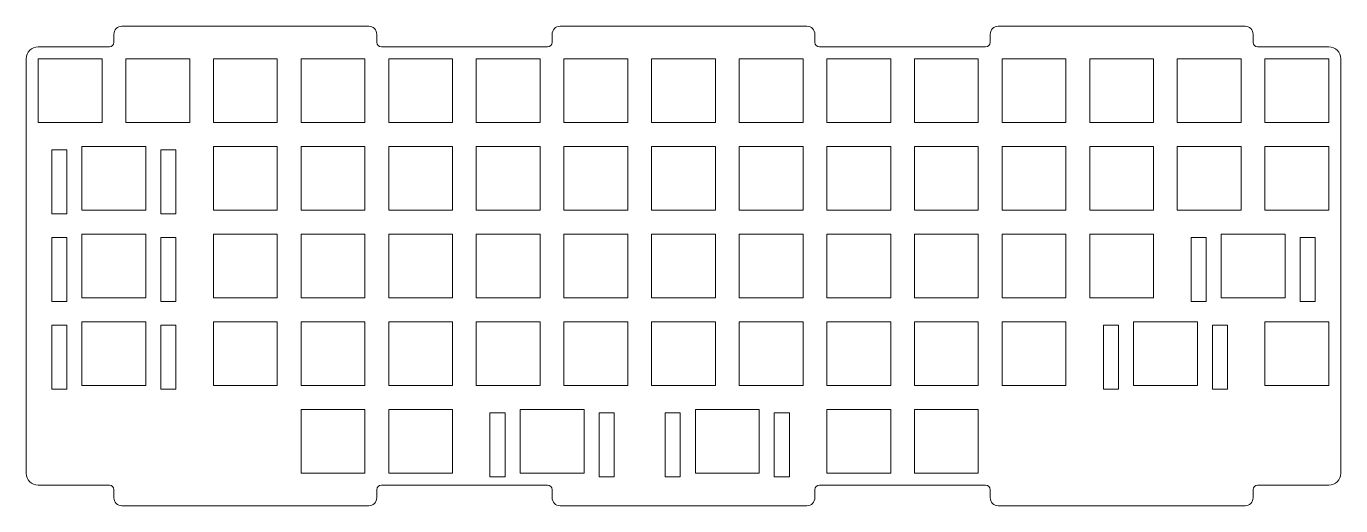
# Model space of a CAD drawing. Header units: millimetres. Extents: x 32 to 320, y -178 to -72.
import ezdxf

# ---------------------------------------------------------------- set-up
doc = ezdxf.new("R2010")
doc.units = ezdxf.units.MM
doc.header["$MEASUREMENT"] = 0
doc.layers.add('_U+30EC_U+30A4_U+30E4_U+30FC 1', color=7, linetype='Continuous')

msp = doc.modelspace()

# ---------------------------------------------------------------- linework, layer by layer
at = {"layer": '_U+30EC_U+30A4_U+30E4_U+30FC 1', "color": 250, "lineweight": 9, "true_color": 0x221814}
for points in [[(35.1, -79.6), (35.1, -93.6), (49.1, -93.6), (49.1, -79.6), (35.1, -79.6)], [(54.3, -79.6), (54.3, -93.6), (68.3, -93.6), (68.3, -79.6), (54.3, -79.6)], [(73.5, -79.6), (73.5, -93.6), (87.5, -93.6), (87.5, -79.6), (73.5, -79.6)], [(92.7, -79.6), (92.7, -93.6), (106.7, -93.6), (106.7, -79.6), (92.7, -79.6)], [(111.9, -79.6), (111.9, -93.6), (125.9, -93.6), (125.9, -79.6), (111.9, -79.6)], [(131.1, -79.6), (131.1, -93.6), (145.1, -93.6), (145.1, -79.6), (131.1, -79.6)], [(150.3, -79.6), (150.3, -93.6), (164.3, -93.6), (164.3, -79.6), (150.3, -79.6)], [(169.5, -79.6), (169.5, -93.6), (183.5, -93.6), (183.5, -79.6), (169.5, -79.6)], [(188.7, -79.6), (188.7, -93.6), (202.7, -93.6), (202.7, -79.6), (188.7, -79.6)], [(207.9, -79.6), (207.9, -93.6), (221.9, -93.6), (221.9, -79.6), (207.9, -79.6)], [(227.1, -79.6), (227.1, -93.6), (241.1, -93.6), (241.1, -79.6), (227.1, -79.6)], [(246.3, -79.6), (246.3, -93.6), (260.3, -93.6), (260.3, -79.6), (246.3, -79.6)], [(265.5, -79.6), (265.5, -93.6), (279.5, -93.6), (279.5, -79.6), (265.5, -79.6)], [(284.7, -79.6), (284.7, -93.6), (298.7, -93.6), (298.7, -79.6), (284.7, -79.6)], [(303.9, -79.6), (303.9, -93.6), (317.9, -93.6), (317.9, -79.6), (303.9, -79.6)], [(41.4, -113.55), (38.1, -113.55), (38.1, -99.55), (41.4, -99.55), (41.4, -113.55)], [(44.7, -98.8), (44.7, -112.8), (58.7, -112.8), (58.7, -98.8), (44.7, -98.8)], [(65.3, -113.55), (62, -113.55), (62, -99.55), (65.3, -99.55), (65.3, -113.55)], [(73.5, -98.8), (73.5, -112.8), (87.5, -112.8), (87.5, -98.8), (73.5, -98.8)], [(92.7, -98.8), (92.7, -112.8), (106.7, -112.8), (106.7, -98.8), (92.7, -98.8)], [(111.9, -98.8), (111.9, -112.8), (125.9, -112.8), (125.9, -98.8), (111.9, -98.8)], [(131.1, -98.8), (131.1, -112.8), (145.1, -112.8), (145.1, -98.8), (131.1, -98.8)], [(150.3, -98.8), (150.3, -112.8), (164.3, -112.8), (164.3, -98.8), (150.3, -98.8)], [(169.5, -98.8), (169.5, -112.8), (183.5, -112.8), (183.5, -98.8), (169.5, -98.8)], [(188.7, -98.8), (188.7, -112.8), (202.7, -112.8), (202.7, -98.8), (188.7, -98.8)], [(207.9, -98.8), (207.9, -112.8), (221.9, -112.8), (221.9, -98.8), (207.9, -98.8)], [(227.1, -98.8), (227.1, -112.8), (241.1, -112.8), (241.1, -98.8), (227.1, -98.8)], [(246.3, -98.8), (246.3, -112.8), (260.3, -112.8), (260.3, -98.8), (246.3, -98.8)], [(265.5, -98.8), (265.5, -112.8), (279.5, -112.8), (279.5, -98.8), (265.5, -98.8)], [(284.7, -98.8), (284.7, -112.8), (298.7, -112.8), (298.7, -98.8), (284.7, -98.8)], [(303.9, -98.8), (303.9, -112.8), (317.9, -112.8), (317.9, -98.8), (303.9, -98.8)], [(44.7, -118), (44.7, -132), (58.7, -132), (58.7, -118), (44.7, -118)], [(73.5, -118), (73.5, -132), (87.5, -132), (87.5, -118), (73.5, -118)], [(92.7, -118), (92.7, -132), (106.7, -132), (106.7, -118), (92.7, -118)], [(111.9, -118), (111.9, -132), (125.9, -132), (125.9, -118), (111.9, -118)], [(131.1, -118), (131.1, -132), (145.1, -132), (145.1, -118), (131.1, -118)], [(150.3, -118), (150.3, -132), (164.3, -132), (164.3, -118), (150.3, -118)], [(169.5, -118), (169.5, -132), (183.5, -132), (183.5, -118), (169.5, -118)], [(188.7, -118), (188.7, -132), (202.7, -132), (202.7, -118), (188.7, -118)], [(207.9, -118), (207.9, -132), (221.9, -132), (221.9, -118), (207.9, -118)], [(227.1, -118), (227.1, -132), (241.1, -132), (241.1, -118), (227.1, -118)], [(246.3, -118), (246.3, -132), (260.3, -132), (260.3, -118), (246.3, -118)], [(265.5, -118), (265.5, -132), (279.5, -132), (279.5, -118), (265.5, -118)], [(294.3, -118), (294.3, -132), (308.3, -132), (308.3, -118), (294.3, -118)], [(41.4, -132.75), (38.1, -132.75), (38.1, -118.75), (41.4, -118.75), (41.4, -132.75)], [(65.3, -132.75), (62, -132.75), (62, -118.75), (65.3, -118.75), (65.3, -132.75)], [(291, -132.75), (287.7, -132.75), (287.7, -118.75), (291, -118.75), (291, -132.75)], [(314.9, -132.75), (311.6, -132.75), (311.6, -118.75), (314.9, -118.75), (314.9, -132.75)], [(41.4, -151.95), (38.1, -151.95), (38.1, -137.95), (41.4, -137.95), (41.4, -151.95)], [(44.7, -137.2), (44.7, -151.2), (58.7, -151.2), (58.7, -137.2), (44.7, -137.2)], [(65.3, -151.95), (62, -151.95), (62, -137.95), (65.3, -137.95), (65.3, -151.95)], [(73.5, -137.2), (73.5, -151.2), (87.5, -151.2), (87.5, -137.2), (73.5, -137.2)], [(92.7, -137.2), (92.7, -151.2), (106.7, -151.2), (106.7, -137.2), (92.7, -137.2)], [(111.9, -137.2), (111.9, -151.2), (125.9, -151.2), (125.9, -137.2), (111.9, -137.2)], [(131.1, -137.2), (131.1, -151.2), (145.1, -151.2), (145.1, -137.2), (131.1, -137.2)], [(150.3, -137.2), (150.3, -151.2), (164.3, -151.2), (164.3, -137.2), (150.3, -137.2)], [(169.5, -137.2), (169.5, -151.2), (183.5, -151.2), (183.5, -137.2), (169.5, -137.2)], [(188.7, -137.2), (188.7, -151.2), (202.7, -151.2), (202.7, -137.2), (188.7, -137.2)], [(207.9, -137.2), (207.9, -151.2), (221.9, -151.2), (221.9, -137.2), (207.9, -137.2)], [(227.1, -137.2), (227.1, -151.2), (241.1, -151.2), (241.1, -137.2), (227.1, -137.2)], [(246.3, -137.2), (246.3, -151.2), (260.3, -151.2), (260.3, -137.2), (246.3, -137.2)], [(271.8, -151.95), (268.5, -151.95), (268.5, -137.95), (271.8, -137.95), (271.8, -151.95)], [(275.1, -137.2), (275.1, -151.2), (289.1, -151.2), (289.1, -137.2), (275.1, -137.2)], [(295.7, -151.95), (292.4, -151.95), (292.4, -137.95), (295.7, -137.95), (295.7, -151.95)], [(303.9, -137.2), (303.9, -151.2), (317.9, -151.2), (317.9, -137.2), (303.9, -137.2)], [(92.7, -156.4), (92.7, -170.4), (106.7, -170.4), (106.7, -156.4), (92.7, -156.4)], [(111.9, -156.4), (111.9, -170.4), (125.9, -170.4), (125.9, -156.4), (111.9, -156.4)], [(137.4, -171.15), (134.1, -171.15), (134.1, -157.15), (137.4, -157.15), (137.4, -171.15)], [(140.7, -156.4), (140.7, -170.4), (154.7, -170.4), (154.7, -156.4), (140.7, -156.4)], [(161.3, -171.15), (158, -171.15), (158, -157.15), (161.3, -157.15), (161.3, -171.15)], [(175.8, -171.15), (172.5, -171.15), (172.5, -157.15), (175.8, -157.15), (175.8, -171.15)], [(179.1, -156.4), (179.1, -170.4), (193.1, -170.4), (193.1, -156.4), (179.1, -156.4)], [(199.7, -171.15), (196.4, -171.15), (196.4, -157.15), (199.7, -157.15), (199.7, -171.15)], [(207.9, -156.4), (207.9, -170.4), (221.9, -170.4), (221.9, -156.4), (207.9, -156.4)], [(227.1, -156.4), (227.1, -170.4), (241.1, -170.4), (241.1, -156.4), (227.1, -156.4)]]:
    msp.add_lwpolyline(points, dxfattribs=at)
msp.add_open_spline([(317.9, -173), (317.9, -173), (302.3, -173), (302.3, -173), (301.75, -173), (301.3, -173.45), (301.3, -174), (301.3, -174), (301.3, -175.75), (301.3, -175.75), (301.3, -176.72), (300.52, -177.5), (299.55, -177.5), (299.55, -177.5), (245.45, -177.5), (245.45, -177.5), (244.48, -177.5), (243.7, -176.72), (243.7, -175.75), (243.7, -175.75), (243.7, -174), (243.7, -174), (243.7, -173.45), (243.25, -173), (242.7, -173), (242.7, -173), (206.3, -173), (206.3, -173), (205.75, -173), (205.3, -173.45), (205.3, -174), (205.3, -174), (205.3, -175.75), (205.3, -175.75), (205.3, -176.72), (204.52, -177.5), (203.55, -177.5), (203.55, -177.5), (149.45, -177.5), (149.45, -177.5), (148.48, -177.5), (147.7, -176.72), (147.7, -175.75), (147.7, -175.75), (147.7, -174), (147.7, -174), (147.7, -173.45), (147.25, -173), (146.7, -173), (146.7, -173), (110.3, -173), (110.3, -173), (109.75, -173), (109.3, -173.45), (109.3, -174), (109.3, -174), (109.3, -175.75), (109.3, -175.75), (109.3, -176.72), (108.52, -177.5), (107.55, -177.5), (107.55, -177.5), (53.45, -177.5), (53.45, -177.5), (52.48, -177.5), (51.7, -176.72), (51.7, -175.75), (51.7, -175.75), (51.7, -174), (51.7, -174), (51.7, -173.45), (51.25, -173), (50.7, -173), (50.7, -173), (35.1, -173), (35.1, -173), (33.66, -173), (32.5, -171.84), (32.5, -170.4), (32.5, -170.4), (32.5, -79.6), (32.5, -79.6), (32.5, -78.16), (33.66, -77), (35.1, -77), (35.1, -77), (50.7, -77), (50.7, -77), (51.25, -77), (51.7, -76.55), (51.7, -76), (51.7, -76), (51.7, -74.25), (51.7, -74.25), (51.7, -73.28), (52.48, -72.5), (53.45, -72.5), (53.45, -72.5), (107.55, -72.5), (107.55, -72.5), (108.52, -72.5), (109.3, -73.28), (109.3, -74.25), (109.3, -74.25), (109.3, -76), (109.3, -76), (109.3, -76.55), (109.75, -77), (110.3, -77), (110.3, -77), (146.7, -77), (146.7, -77), (147.25, -77), (147.7, -76.55), (147.7, -76), (147.7, -76), (147.7, -74.25), (147.7, -74.25), (147.7, -73.28), (148.48, -72.5), (149.45, -72.5), (149.45, -72.5), (203.55, -72.5), (203.55, -72.5), (204.52, -72.5), (205.3, -73.28), (205.3, -74.25), (205.3, -74.25), (205.3, -76), (205.3, -76), (205.3, -76.55), (205.75, -77), (206.3, -77), (206.3, -77), (242.7, -77), (242.7, -77), (243.25, -77), (243.7, -76.55), (243.7, -76), (243.7, -76), (243.7, -74.25), (243.7, -74.25), (243.7, -73.28), (244.48, -72.5), (245.45, -72.5), (245.45, -72.5), (299.55, -72.5), (299.55, -72.5), (300.52, -72.5), (301.3, -73.28), (301.3, -74.25), (301.3, -74.25), (301.3, -76), (301.3, -76), (301.3, -76.55), (301.75, -77), (302.3, -77), (302.3, -77), (317.9, -77), (317.9, -77), (319.34, -77), (320.5, -78.16), (320.5, -79.6), (320.5, -79.6), (320.5, -170.4), (320.5, -170.4), (320.5, -171.84), (319.34, -173), (317.9, -173)], degree=3, knots=[0, 0, 0, 0, 1, 1, 1, 2, 2, 2, 3, 3, 3, 4, 4, 4, 5, 5, 5, 6, 6, 6, 7, 7, 7, 8, 8, 8, 9, 9, 9, 10, 10, 10, 11, 11, 11, 12, 12, 12, 13, 13, 13, 14, 14, 14, 15, 15, 15, 16, 16, 16, 17, 17, 17, 18, 18, 18, 19, 19, 19, 20, 20, 20, 21, 21, 21, 22, 22, 22, 23, 23, 23, 24, 24, 24, 25, 25, 25, 26, 26, 26, 27, 27, 27, 28, 28, 28, 29, 29, 29, 30, 30, 30, 31, 31, 31, 32, 32, 32, 33, 33, 33, 34, 34, 34, 35, 35, 35, 36, 36, 36, 37, 37, 37, 38, 38, 38, 39, 39, 39, 40, 40, 40, 41, 41, 41, 42, 42, 42, 43, 43, 43, 44, 44, 44, 45, 45, 45, 46, 46, 46, 47, 47, 47, 48, 48, 48, 49, 49, 49, 50, 50, 50, 51, 51, 51, 52, 52, 52, 53, 53, 53, 54, 54, 54, 55, 55, 55, 56, 56, 56, 56], dxfattribs=at)

doc.saveas('drawing.dxf')
